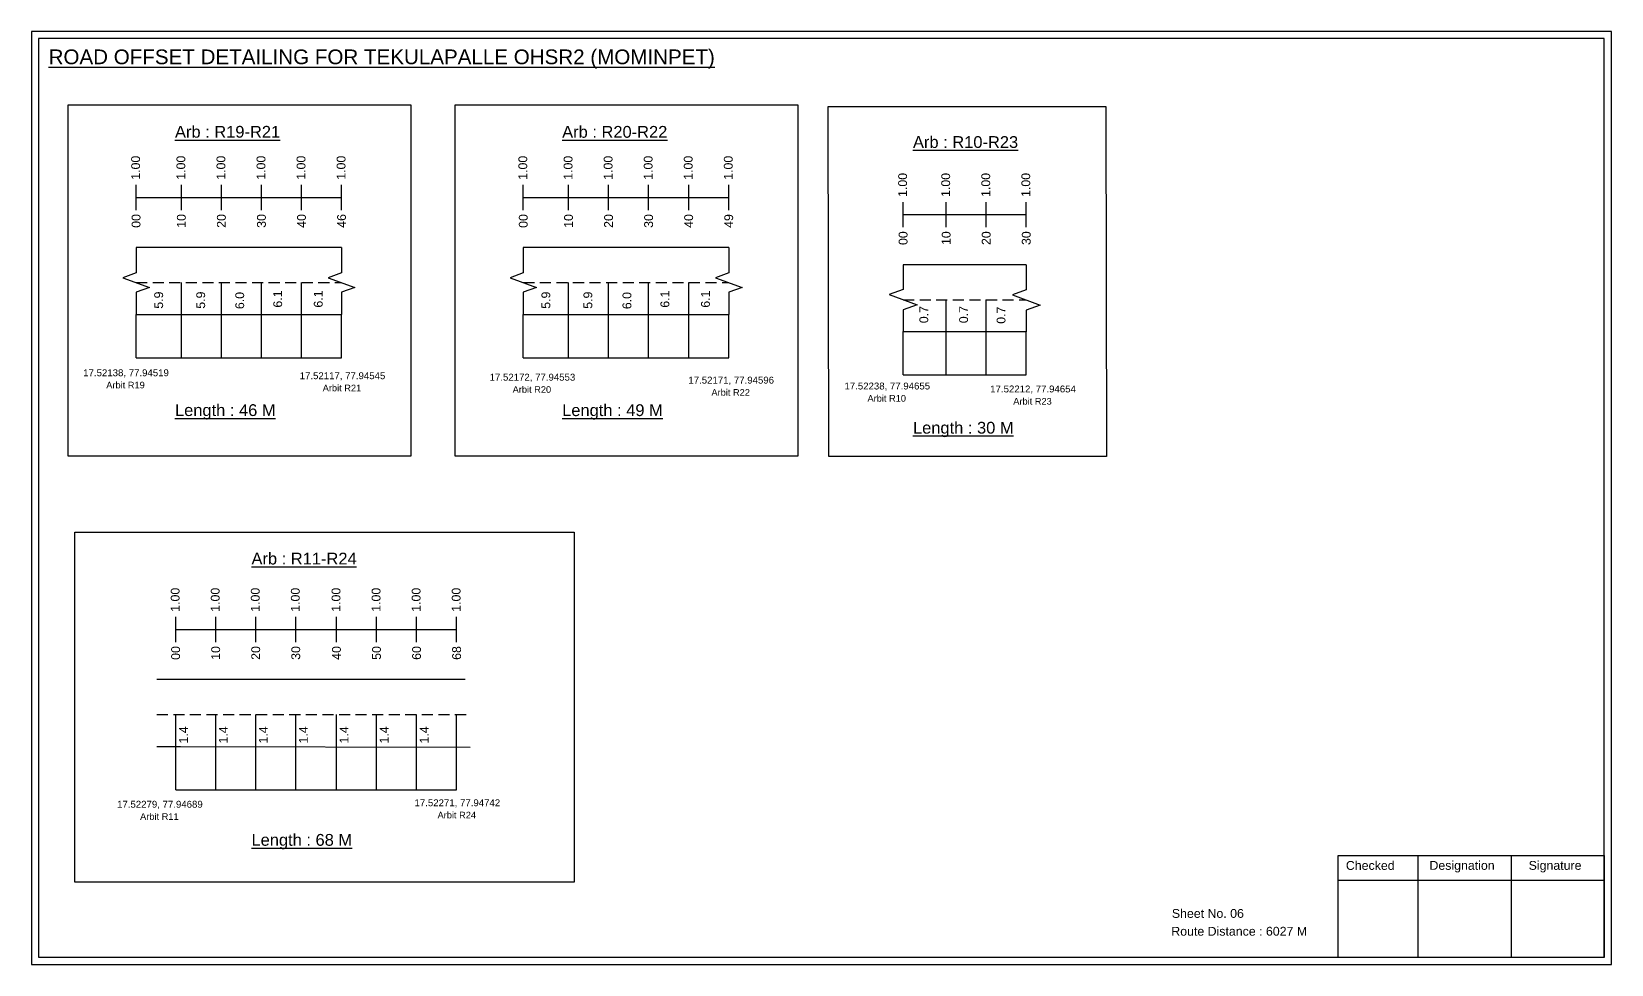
# Model space of a CAD drawing. Header units: inches. Extents: x 1972 to 9977, y 79 to 2755.
# Drawn here: x 9441 to 9977, y 1288 to 1605 of the extents above; entities that cross this region are included whole.
import ezdxf

# ---------------------------------------------------------------- set-up
doc = ezdxf.new("R2010")
doc.units = ezdxf.units.IN
doc.header["$MEASUREMENT"] = 0
doc.linetypes.add('DASHED2', pattern=[0.375, 0.25, -0.125])
doc.layers.add('PDF_Geometry', color=7, linetype='Continuous')
doc.layers.add('PDF_Text', color=5, linetype='Continuous')
doc.styles.add('PDF Arial', font='arial.ttf')
doc.styles.get("Standard").update_dxf_attribs({"font": 'arial.ttf'})

msp = doc.modelspace()

# ---------------------------------------------------------------- linework, layer by layer
at = {"color": 217, "true_color": 0x93278f}
for p, q in [((9476.43, 1544.09), (9476.43, 1552.64)), ((9491.8, 1544.09), (9491.8, 1552.64)), ((9505.4, 1544.09), (9505.4, 1552.64)), ((9519, 1544.09), (9519, 1552.64)), ((9532.6, 1544.09), (9532.6, 1552.64)), ((9546.2, 1544.09), (9546.2, 1552.64)), ((9607.91, 1544.07), (9607.91, 1552.63)), ((9623.28, 1544.07), (9623.28, 1552.63)), ((9636.88, 1544.07), (9636.88, 1552.63)), ((9650.48, 1544.07), (9650.48, 1552.63)), ((9664.08, 1544.07), (9664.08, 1552.63)), ((9677.68, 1544.07), (9677.68, 1552.63)), ((9476.43, 1548.36), (9546.2, 1548.36)), ((9607.91, 1548.34), (9677.68, 1548.34)), ((9736.9, 1538.25), (9736.9, 1546.81)), ((9751.53, 1538.25), (9751.53, 1546.81)), ((9765.13, 1538.25), (9765.13, 1546.81)), ((9778.73, 1538.25), (9778.73, 1546.81)), ((9736.9, 1542.53), (9778.73, 1542.53)), ((9489.87, 1397.39), (9489.87, 1405.95)), ((9503.47, 1397.39), (9503.47, 1405.95)), ((9517.07, 1397.39), (9517.07, 1405.95)), ((9530.67, 1397.39), (9530.67, 1405.95)), ((9544.48, 1397.39), (9544.48, 1405.95)), ((9558.08, 1397.39), (9558.08, 1405.95)), ((9571.68, 1397.39), (9571.68, 1405.95)), ((9585.28, 1397.39), (9585.28, 1405.95)), ((9489.87, 1401.66), (9585.28, 1401.72))]:
    msp.add_line(p, q, dxfattribs=at)
for p, q in [((9546.2, 1531.36), (9476.43, 1531.36)), ((9677.68, 1531.35), (9607.91, 1531.35)), ((9778.73, 1525.53), (9736.9, 1525.53)), ((9491.8, 1493.94), (9491.8, 1519.48)), ((9505.4, 1493.94), (9505.4, 1519.48)), ((9519, 1493.94), (9519, 1519.48)), ((9532.6, 1493.94), (9532.6, 1519.48)), ((9623.28, 1493.93), (9623.28, 1519.46)), ((9636.88, 1493.93), (9636.88, 1519.46)), ((9650.48, 1493.93), (9650.48, 1519.46)), ((9664.08, 1493.93), (9664.08, 1519.46)), ((9751.53, 1488.11), (9751.53, 1513.64)), ((9765.13, 1488.11), (9765.13, 1513.64)), ((9476.43, 1508.68), (9546.2, 1508.68)), ((9476.43, 1493.94), (9476.43, 1508.68)), ((9546.2, 1493.94), (9546.2, 1508.68)), ((9607.91, 1508.66), (9677.68, 1508.66)), ((9607.91, 1493.93), (9607.91, 1508.66)), ((9677.68, 1493.93), (9677.68, 1508.66)), ((9736.9, 1502.84), (9762.46, 1502.84)), ((9736.9, 1488.11), (9736.9, 1502.84)), ((9762.46, 1502.84), (9778.73, 1502.84)), ((9778.73, 1488.11), (9778.73, 1502.84)), ((9588.2, 1384.67), (9483.46, 1384.67)), ((9489.87, 1347.25), (9489.87, 1372.78)), ((9503.47, 1347.25), (9503.47, 1372.78)), ((9517.07, 1347.25), (9517.07, 1372.78)), ((9530.67, 1347.25), (9530.67, 1372.78)), ((9544.48, 1347.25), (9544.48, 1372.78)), ((9558.08, 1347.25), (9558.08, 1372.78)), ((9571.68, 1347.25), (9571.68, 1372.78)), ((9585.28, 1347.25), (9585.28, 1372.78)), ((9483.46, 1361.98), (9491.52, 1361.98)), ((9491.52, 1361.98), (9589.82, 1361.71))]:
    msp.add_line(p, q)
at = {"linetype": 'DASHED2', "ltscale": 15}
for p, q in [((9476.43, 1519.48), (9546.2, 1519.48)), ((9607.91, 1519.46), (9677.68, 1519.46)), ((9736.9, 1513.64), (9778.73, 1513.64)), ((9483.46, 1372.78), (9588.85, 1372.78))]:
    msp.add_line(p, q, dxfattribs=at)
at = {"color": 5}
for p, q in [((9476.43, 1493.94), (9546.2, 1493.94)), ((9607.91, 1493.93), (9677.68, 1493.93)), ((9736.9, 1488.11), (9778.73, 1488.11)), ((9489.87, 1347.25), (9585.28, 1347.25))]:
    msp.add_line(p, q, dxfattribs=at)
for points in [[(9453.33, 1579.78), (9569.68, 1579.78), (9569.68, 1460.57), (9453.33, 1460.57)], [(9584.81, 1579.77), (9701.16, 1579.77), (9701.16, 1460.55), (9584.81, 1460.55)], [(9711.43, 1579.25), (9805.68, 1579.25), (9805.96, 1460.43), (9711.72, 1460.43)], [(9455.6, 1434.73), (9625.21, 1434.73), (9625.21, 1315.9), (9455.6, 1315.9)]]:
    msp.add_lwpolyline(points, close=True)
at = {"linetype": 'Continuous'}
for points in [[(9476.43, 1531.36), (9476.43, 1522.75), (9471.94, 1521.12), (9480.93, 1517.84), (9476.43, 1516.21), (9476.43, 1508.68)], [(9546.2, 1531.36), (9546.2, 1522.75), (9541.7, 1521.12), (9550.7, 1517.84), (9546.2, 1516.21), (9546.2, 1508.68)], [(9607.91, 1531.35), (9607.91, 1522.74), (9603.41, 1521.1), (9612.41, 1517.83), (9607.91, 1516.19), (9607.91, 1508.66)], [(9677.68, 1531.35), (9677.68, 1522.74), (9673.18, 1521.1), (9682.18, 1517.83), (9677.68, 1516.19), (9677.68, 1508.66)], [(9736.9, 1525.53), (9736.9, 1517.09), (9732.16, 1515.37), (9741.64, 1511.92), (9736.9, 1510.19), (9736.9, 1502.84)], [(9778.73, 1525.45), (9778.73, 1517.02), (9773.98, 1515.29), (9783.47, 1511.84), (9778.73, 1510.11), (9778.73, 1502.76)]]:
    msp.add_lwpolyline(points, dxfattribs=at)
at = {"layer": 'PDF_Geometry'}
for points in [[(9440.94, 1604.68), (9440.94, 1287.97), (9977.41, 1287.97), (9977.41, 1604.68)], [(9443.26, 1602.35), (9443.26, 1290.39), (9974.99, 1290.39), (9974.99, 1602.35)]]:
    msp.add_lwpolyline(points, close=True, dxfattribs=at)
at = {"layer": 'PDF_Geometry', "color": 242, "true_color": 0xcc1f26}
msp.add_lwpolyline([(9974.99, 1290.29), (9884.65, 1290.29), (9884.65, 1324.91), (9974.99, 1324.91)], close=True, dxfattribs=at)
for points in [[(9911.63, 1324.91), (9911.63, 1290.29)], [(9943.36, 1324.91), (9943.36, 1290.29)], [(9884.65, 1316.53), (9974.99, 1316.53)]]:
    msp.add_lwpolyline(points, dxfattribs=at)

# ---------------------------------------------------------------- texts
at = {"color": 242, "true_color": 0xcd2027}
for s, height, p in [('%%UROAD OFFSET DETAILING FOR TEKULAPALLE OHSR2 (MOMINPET)', 5, (9446.71, 1593.61)), ('%%UArb : R19-R21', 4, (9489.63, 1568.66)), ('%%UArb : R20-R22', 4, (9621.11, 1568.64)), ('%%UArb : R10-R23', 4, (9740.24, 1565.18)), ('%%ULength : 46 M', 4, (9489.63, 1474.16)), ('%%ULength : 49 M', 4, (9621.11, 1474.14)), ('%%ULength : 30 M', 4, (9740.24, 1468.18)), ('%%UArb : R11-R24', 4, (9515.61, 1423.75)), ('%%ULength : 68 M', 4, (9515.61, 1328.25))]:
    msp.add_text(s, height=height, dxfattribs=at).set_placement(p)
at = {"color": 217, "true_color": 0x93278f}
for s, p in [('1.00', (9477.76, 1554.38)), ('1.00', (9493.13, 1554.38)), ('1.00', (9506.73, 1554.38)), ('1.00', (9520.33, 1554.38)), ('1.00', (9533.93, 1554.38)), ('1.00', (9547.53, 1554.38)), ('1.00', (9609.24, 1554.36)), ('1.00', (9624.61, 1554.36)), ('1.00', (9638.21, 1554.36)), ('1.00', (9651.81, 1554.36)), ('1.00', (9665.41, 1554.36)), ('1.00', (9679.01, 1554.36)), ('1.00', (9738.22, 1548.54)), ('1.00', (9752.85, 1548.54)), ('1.00', (9766.45, 1548.54)), ('1.00', (9780.05, 1548.54)), ('00', (9477.91, 1538.06)), ('10', (9493.28, 1538.06)), ('20', (9506.88, 1538.06)), ('30', (9520.48, 1538.06)), ('40', (9534.08, 1538.06)), ('46', (9547.68, 1538.06)), ('00', (9609.39, 1538.04)), ('10', (9624.76, 1538.04)), ('20', (9638.36, 1538.04)), ('30', (9651.96, 1538.04)), ('40', (9665.56, 1538.04)), ('49', (9679.16, 1538.04)), ('00', (9738.38, 1532.22)), ('10', (9753, 1532.22)), ('20', (9766.6, 1532.22)), ('30', (9780.2, 1532.22)), ('1.00', (9491.19, 1407.69)), ('1.00', (9504.79, 1407.69)), ('1.00', (9518.39, 1407.69)), ('1.00', (9531.99, 1407.69)), ('1.00', (9545.81, 1407.69)), ('1.00', (9559.41, 1407.69)), ('1.00', (9573.01, 1407.69)), ('1.00', (9586.61, 1407.69)), ('00', (9491.34, 1391.37)), ('10', (9504.94, 1391.37)), ('20', (9518.54, 1391.37)), ('30', (9532.14, 1391.37)), ('40', (9545.96, 1391.37)), ('50', (9559.56, 1391.37)), ('60', (9573.16, 1391.37)), ('68', (9586.76, 1391.37))]:
    msp.add_text(s, height=3, rotation=90, dxfattribs=at).set_placement(p)
for s, p in [('5.9', (9485.59, 1510.59)), ('5.9', (9499.86, 1510.59)), ('6.0', (9513.12, 1510.46)), ('6.1', (9526.01, 1510.96)), ('6.1', (9539.78, 1510.96)), ('5.9', (9617.07, 1510.57)), ('5.9', (9631.34, 1510.57)), ('6.0', (9644.6, 1510.44)), ('6.1', (9657.49, 1510.94)), ('6.1', (9671.26, 1510.94)), ('0.7', (9745.41, 1505.68)), ('0.7', (9758.93, 1505.68)), ('0.7', (9771.64, 1505.48)), ('1.4', (9494.04, 1362.98)), ('1.4', (9507.54, 1362.98)), ('1.4', (9521.14, 1362.98)), ('1.4', (9534.74, 1362.98)), ('1.4', (9548.55, 1362.98)), ('1.4', (9562.15, 1362.98)), ('1.4', (9575.75, 1362.98))]:
    msp.add_text(s, height=3, rotation=90).set_placement(p)
at = {"color": 5}
for s, height, p in [('17.52138, 77.94519', 2.34, (9458.47, 1487.67)), ('17.52117, 77.94545', 2.34, (9531.97, 1486.67)), ('17.52172, 77.94553', 2.34, (9596.47, 1486.17)), ('17.52171, 77.94596', 2.34, (9663.97, 1485.17)), ('Arbit R19', 2.246, (9466.29, 1483.54)), ('Arbit R21', 2.246, (9539.79, 1482.54)), ('Arbit R20', 2.246, (9604.29, 1482.04)), ('Arbit R22', 2.246, (9671.79, 1481.04)), ('17.52238, 77.94655', 2.34, (9716.97, 1483.17)), ('Arbit R10', 2.246, (9724.79, 1479.04)), ('17.52212, 77.94654', 2.34, (9766.47, 1482.17)), ('Arbit R23', 2.246, (9774.29, 1478.04)), ('17.52279, 77.94689', 2.34, (9469.97, 1341.17)), ('17.52271, 77.94742', 2.34, (9570.97, 1341.67)), ('Arbit R11', 2.246, (9477.79, 1337.04)), ('Arbit R24', 2.246, (9578.79, 1337.54))]:
    msp.add_text(s, height=height, dxfattribs=at).set_placement(p)
for s, p in [('Sheet No. 06', (9828.15, 1303.77)), ('Route Distance : 6027 M', (9827.96, 1297.72))]:
    msp.add_text(s, height=3).set_placement(p)
at = {"layer": 'PDF_Text', "color": 7, "attachment_point": 7, "style": 'PDF Arial'}
for s, insert, char_height in [('Checked', (9887.25, 1320.02), 3.001), ('Designation', (9915.63, 1319.18), 3.0006), ('Signature', (9949.31, 1319.18), 3.001)]:
    msp.add_mtext(s, dxfattribs=dict(at, insert=insert, char_height=char_height))

doc.saveas('drawing.dxf')
